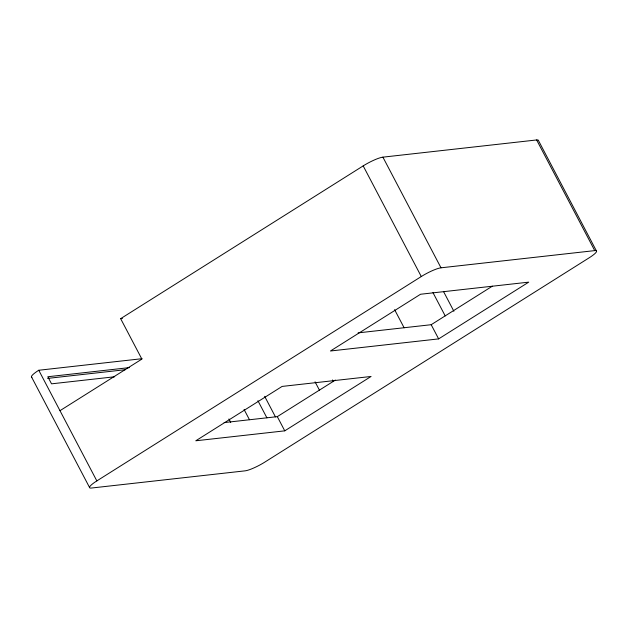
<?xml version="1.0" encoding="UTF-8"?>
<svg xmlns="http://www.w3.org/2000/svg" width="628" height="628" viewBox="0 0 628 628"><rect width="100%" height="100%" fill="white"/><g stroke="black" fill="none" stroke-linecap="round" stroke-linejoin="round"><path stroke-width="0.94" d="M59.982 410.681L141.881 359.098L120.647 318.663L363.188 165.886A16.273 2.857 -27.7 0 1 382.907 157.157L536.634 139.958A16.273 2.857 -27.7 0 1 538.502 140.625L596.6 251.279M594.732 250.611A16.273 2.857 -27.7 0 1 589.245 257.755L264.812 462.114A16.273 2.857 -27.7 0 1 245.093 470.843L91.366 488.042A16.273 2.857 -27.7 0 1 96.845 480.907L421.286 276.54A16.273 2.857 -27.7 0 1 441.005 267.811L594.732 250.611L536.634 139.958M224.125 422.597L277.309 416.647L335.399 380.058M358.086 332.879L431.185 324.707L492.344 286.18M284.759 430.839L371.062 376.47L282.105 386.424L195.795 440.785L284.759 430.839L277.309 416.647M438.634 338.892L528.721 282.145L420.54 294.249L330.454 350.997L438.634 338.892L431.185 324.707M120.647 318.663L122.429 318.467M31.855 377.326A16.273 2.857 -27.7 0 1 38.763 370.253L142.085 358.69M129.454 367.608L47.814 376.745L51.535 383.834L114.712 376.769M47.579 378.401L125.247 369.711M382.907 157.157L441.005 267.811M443.47 291.416L453.887 311.276M432.951 292.577L445.197 315.892M363.188 165.886L421.286 276.54M394.596 309.651L404.118 327.785M332.495 379.948L333.389 381.659M315.06 381.824L319.558 390.388M264.655 396.331L275.449 416.89M257.912 400.711L266.908 417.84M244.064 409.44L249.457 419.716M228.914 418.978L230.712 422.401M38.755 370.253L96.845 480.907M31.4 376.721L89.498 487.375"/></g></svg>
